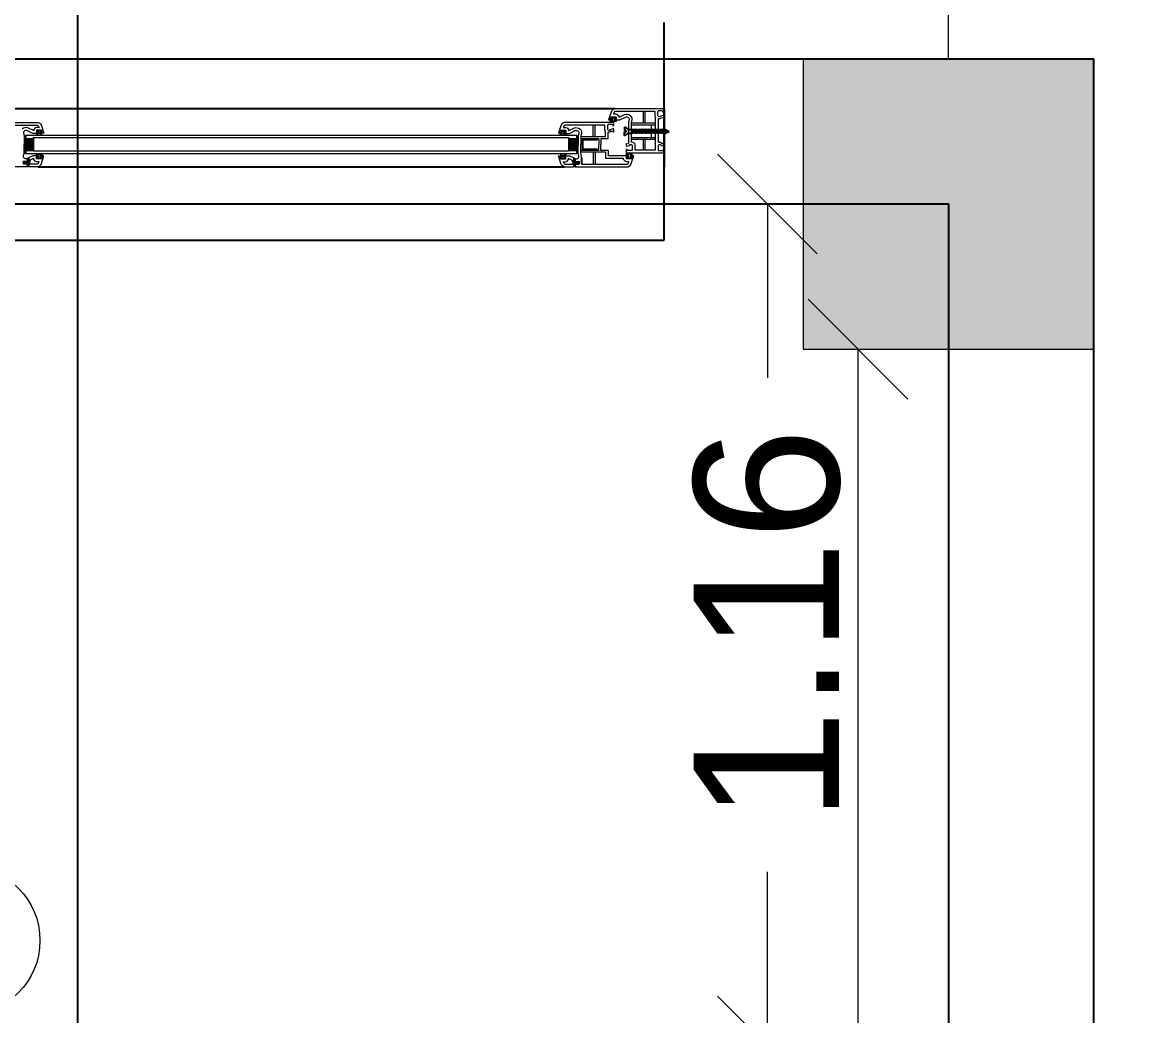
# Model space of a CAD drawing. Header units: metres. Extents: x -355 to 973, y -73 to 238.
# Drawn here: x -272.57 to -271.026, y 113.568 to 114.936 of the extents above; entities that cross this region are included whole.
import ezdxf

# ---------------------------------------------------------------- set-up
doc = ezdxf.new("R2010")
doc.units = ezdxf.units.M
doc.header["$LTSCALE"] = 3
doc.header["$MEASUREMENT"] = 0
for name, pattern in [('1', [30, 6, 6, 6, 6, 6]), ('ACAD_ISO02W100', [15, 12, -3]), ('DASHED2', [0.375, 0.25, -0.125])]:
    doc.linetypes.add(name, pattern=pattern)
for name, color, linetype in [('01B', 10, 'Continuous'), ('4', 4, 'ACAD_ISO02W100'), ('5', 2, 'Continuous')]:
    doc.layers.add(name, color=color, linetype=linetype)
for name, color, linetype, lineweight in [('05', 21, 'Continuous', 5), ('15', 63, 'DASHED2', 15), ('alaem', 230, 'Continuous', 5)]:
    doc.layers.add(name, color=color, linetype=linetype, lineweight=lineweight)
doc.styles.get("Standard").update_dxf_attribs({"font": 'arial.ttf'})
doc.dimstyles.new('ahmad', dxfattribs={"dimtxt": 0.2, "dimasz": 0.1375, "dimexe": 0, "dimexo": 0.0625, "dimgap": 0.09, "dimtad": 0, "dimzin": 0, "dimdsep": 46, "dimtxsty": 'Standard', "dimblk": 'OBLIQUE', "dimcen": 0.09, "dimclrd": 245, "dimclrt": 61, "dimadec": 0, "dimazin": 0, "dimtfac": 1, "dimtofl": 0, "dimtmove": 0, "dimatfit": 3, "dimldrblk": 'OBLIQUE', "dimfxl": 0, "dimfxlon": 1, "dimtolj": 1, "dimtzin": 0, "dimlwd": 13, "dimarcsym": 0})

# ---------------------------------------------------------------- blocks, each defined once
blk = doc.blocks.new('fghhyh')
at = {"layer": 'alaem', "linetype": '1'}
h = blk.add_hatch(color=256, dxfattribs=at)
h.dxf.hatch_style = 1
h.paths.add_polyline_path([(280.3961, 190.2964), (280.3961, 190.6964), (279.9961, 190.6964), (279.9961, 190.2964)])
blk.add_lwpolyline([(279.9961, 190.6964), (279.9961, 190.2964), (280.3961, 190.2964), (280.3961, 190.6964)], close=True, dxfattribs=at)
blk = doc.blocks.new('_Oblique')
at = {"color": 0, "linetype": 'ByBlock', "lineweight": -2}
blk.add_line((-0.5, -0.5), (0.5, 0.5), dxfattribs=at)
blk = doc.blocks.new('*D590')
at = {"color": 245, "lineweight": 13, "transparency": 16777216}
for p, q in [((-283.9719, 115.9914), (-277.9515, 115.9914)), ((-271.0947, 115.9914), (-277.1151, 115.9914))]:
    blk.add_line(p, q, dxfattribs=at)
at = {"layer": 'Defpoints', "color": 0, "transparency": 16777216}
for p in [(-271.0947, 115.9914), (-283.9719, 114.8861), (-271.0947, 114.8861)]:
    blk.add_point(p, dxfattribs=at)
at = {"color": 245, "lineweight": 13, "transparency": 16777216, "xscale": 0.1375, "yscale": 0.1375, "zscale": 0.1375, "rotation": 180}
blk.add_blockref('_Oblique', (-283.9719, 115.9914), dxfattribs=at)
at = {"color": 245, "lineweight": 13, "transparency": 16777216, "xscale": 0.1375, "yscale": 0.1375, "zscale": 0.1375}
blk.add_blockref('_Oblique', (-271.0947, 115.9914), dxfattribs=at)
at = {"color": 61, "transparency": 16777216, "insert": (-277.5333, 115.9914), "char_height": 0.2, "attachment_point": 5}
blk.add_mtext('\\A1;12.88', dxfattribs=at)
blk = doc.blocks.new('*D606')
at = {"color": 245, "lineweight": 13, "transparency": 16777216}
for p, q in [((-271.4195, 114.4861), (-271.4195, 112.6396)), ((-271.4195, 110.0861), (-271.4195, 111.9327))]:
    blk.add_line(p, q, dxfattribs=at)
at = {"layer": 'Defpoints', "color": 0, "transparency": 16777216}
for p in [(-271.4947, 114.4861), (-271.4946, 110.0861), (-271.4195, 110.0861)]:
    blk.add_point(p, dxfattribs=at)
at = {"color": 245, "lineweight": 13, "transparency": 16777216, "xscale": 0.1375, "yscale": 0.1375, "zscale": 0.1375}
for p, rotation in [((-271.4195, 114.4861), 90), ((-271.4195, 110.0861), 270)]:
    blk.add_blockref('_Oblique', p, dxfattribs=dict(at, rotation=rotation))
at = {"color": 61, "transparency": 16777216, "insert": (-271.4195, 112.2861), "char_height": 0.2, "attachment_point": 5, "rotation": 90}
blk.add_mtext('\\A1;4.40', dxfattribs=at)
blk = doc.blocks.new('DSSSS')
at = {"layer": '05'}
for p, q in [((152.7604, -221.3864), (152.7604, -221.3872)), ((152.7604, -221.3872), (152.7664, -221.3872)), ((152.7664, -221.3872), (152.7664, -221.3863))]:
    blk.add_line(p, q, dxfattribs=at)
blk.add_lwpolyline([(152.7664, -221.3863), (152.7646, -221.3863), (152.7646, -221.384), (152.7657, -221.384), (152.7654, -221.383), (152.7617, -221.383), (152.7617, -221.3838), (152.7623, -221.3841), (152.763, -221.3847), (152.763, -221.3859), (152.7619, -221.3864), (152.7604, -221.3864)], dxfattribs=at)
blk = doc.blocks.new('ddd')
at = {"layer": '01B'}
for points in [[(1656.3947, 1003.8518), (1656.3838, 1003.8518), (1656.3838, 1003.8703), (1656.3947, 1003.8703)], [(1657.1326, 1003.8703), (1657.1435, 1003.8703), (1657.1435, 1003.8518), (1657.1326, 1003.8518)]]:
    blk.add_hatch(color=143, dxfattribs=at).paths.add_polyline_path(points)
at = {"layer": '01B', "color": 32}
blk.add_line((1657.2637, 1003.7293), (1657.2637, 1004.0293), dxfattribs=at)
at = {"layer": '01B', "color": 143}
for p, q in [((1657.1951, 1003.9104), (1655.8322, 1003.9104)), ((1657.2637, 1003.9104), (1657.2637, 1003.8499)), ((1657.2637, 1003.9104), (1657.2637, 1003.8304)), ((1657.2091, 1003.8855), (1657.2091, 1003.8803)), ((1657.2091, 1003.8855), (1657.2144, 1003.8819)), ((1656.3838, 1003.8736), (1656.3838, 1003.8485)), ((1656.3947, 1003.8703), (1656.3947, 1003.8518)), ((1657.1326, 1003.8703), (1657.1326, 1003.8518)), ((1657.1435, 1003.8736), (1657.1435, 1003.8485)), ((1657.2091, 1003.8803), (1657.2112, 1003.8803)), ((1657.2091, 1003.8732), (1657.2091, 1003.8784)), ((1657.2091, 1003.8784), (1657.2112, 1003.8784)), ((1657.2091, 1003.8732), (1657.2144, 1003.8768)), ((1657.2112, 1003.8803), (1657.2112, 1003.8793)), ((1657.2112, 1003.8784), (1657.2112, 1003.8793)), ((1657.2144, 1003.8819), (1657.2202, 1003.8819)), ((1657.2144, 1003.8768), (1657.2202, 1003.8768)), ((1657.2202, 1003.8819), (1657.2202, 1003.8793)), ((1657.2202, 1003.8819), (1657.2223, 1003.8793)), ((1657.2202, 1003.8768), (1657.2202, 1003.8793)), ((1657.2202, 1003.8768), (1657.2223, 1003.8793)), ((1657.2214, 1003.8819), (1657.2207, 1003.8813)), ((1657.2214, 1003.8768), (1657.2207, 1003.8774)), ((1657.2214, 1003.8819), (1657.2235, 1003.8793)), ((1657.2214, 1003.8768), (1657.2235, 1003.8793)), ((1657.2227, 1003.8819), (1657.2219, 1003.8813)), ((1657.2227, 1003.8768), (1657.2219, 1003.8774)), ((1657.2227, 1003.8819), (1657.2248, 1003.8793)), ((1657.2227, 1003.8768), (1657.2248, 1003.8793)), ((1657.2239, 1003.8819), (1657.2232, 1003.8813)), ((1657.2239, 1003.8768), (1657.2232, 1003.8774)), ((1657.2239, 1003.8819), (1657.226, 1003.8793)), ((1657.2239, 1003.8768), (1657.226, 1003.8793)), ((1657.2251, 1003.8819), (1657.2244, 1003.8813)), ((1657.2251, 1003.8768), (1657.2244, 1003.8774)), ((1657.2251, 1003.8819), (1657.2273, 1003.8793)), ((1657.2251, 1003.8768), (1657.2273, 1003.8793)), ((1657.2264, 1003.8819), (1657.2257, 1003.8813)), ((1657.2264, 1003.8768), (1657.2257, 1003.8774)), ((1657.2264, 1003.8819), (1657.2285, 1003.8793)), ((1657.2264, 1003.8768), (1657.2285, 1003.8793)), ((1657.2276, 1003.8819), (1657.2269, 1003.8813)), ((1657.2276, 1003.8768), (1657.2269, 1003.8774)), ((1657.2276, 1003.8819), (1657.2298, 1003.8793)), ((1657.2276, 1003.8768), (1657.2298, 1003.8793)), ((1657.2289, 1003.8819), (1657.2282, 1003.8813)), ((1657.2289, 1003.8768), (1657.2282, 1003.8774)), ((1657.2289, 1003.8819), (1657.231, 1003.8793)), ((1657.2289, 1003.8768), (1657.231, 1003.8793)), ((1657.2301, 1003.8819), (1657.2294, 1003.8813)), ((1657.2301, 1003.8768), (1657.2294, 1003.8774)), ((1657.2301, 1003.8819), (1657.2323, 1003.8793)), ((1657.2301, 1003.8768), (1657.2323, 1003.8793)), ((1657.2314, 1003.8819), (1657.2306, 1003.8813)), ((1657.2314, 1003.8768), (1657.2306, 1003.8774)), ((1657.2314, 1003.8819), (1657.2335, 1003.8793)), ((1657.2314, 1003.8768), (1657.2335, 1003.8793)), ((1657.2326, 1003.8819), (1657.2319, 1003.8813)), ((1657.2326, 1003.8768), (1657.2319, 1003.8774)), ((1657.2326, 1003.8819), (1657.2347, 1003.8793)), ((1657.2326, 1003.8768), (1657.2347, 1003.8793)), ((1657.2339, 1003.8819), (1657.2331, 1003.8813)), ((1657.2339, 1003.8768), (1657.2331, 1003.8774)), ((1657.2339, 1003.8819), (1657.236, 1003.8793)), ((1657.2339, 1003.8768), (1657.236, 1003.8793)), ((1657.2351, 1003.8819), (1657.2344, 1003.8813)), ((1657.2351, 1003.8768), (1657.2344, 1003.8774)), ((1657.2351, 1003.8819), (1657.2372, 1003.8793)), ((1657.2351, 1003.8768), (1657.2372, 1003.8793)), ((1657.2364, 1003.8819), (1657.2356, 1003.8813)), ((1657.2364, 1003.8768), (1657.2356, 1003.8774)), ((1657.2364, 1003.8819), (1657.2385, 1003.8793)), ((1657.2364, 1003.8768), (1657.2385, 1003.8793)), ((1657.2376, 1003.8819), (1657.2369, 1003.8813)), ((1657.2376, 1003.8768), (1657.2369, 1003.8774)), ((1657.2376, 1003.8819), (1657.2397, 1003.8793)), ((1657.2376, 1003.8768), (1657.2397, 1003.8793)), ((1657.2388, 1003.8819), (1657.2381, 1003.8813)), ((1657.2388, 1003.8768), (1657.2381, 1003.8774)), ((1657.2388, 1003.8819), (1657.241, 1003.8793)), ((1657.2388, 1003.8768), (1657.241, 1003.8793)), ((1657.2401, 1003.8819), (1657.2394, 1003.8813)), ((1657.2401, 1003.8768), (1657.2394, 1003.8774)), ((1657.2401, 1003.8819), (1657.2422, 1003.8793)), ((1657.2401, 1003.8768), (1657.2422, 1003.8793)), ((1657.2413, 1003.8819), (1657.2406, 1003.8813)), ((1657.2413, 1003.8768), (1657.2406, 1003.8774)), ((1657.2413, 1003.8819), (1657.2435, 1003.8793)), ((1657.2413, 1003.8768), (1657.2435, 1003.8793)), ((1657.2426, 1003.8819), (1657.2419, 1003.8813)), ((1657.2426, 1003.8768), (1657.2419, 1003.8774)), ((1657.2426, 1003.8819), (1657.2447, 1003.8793)), ((1657.2426, 1003.8768), (1657.2447, 1003.8793)), ((1657.2438, 1003.8819), (1657.2431, 1003.8813)), ((1657.2438, 1003.8768), (1657.2431, 1003.8774)), ((1657.2438, 1003.8819), (1657.246, 1003.8793)), ((1657.2438, 1003.8768), (1657.246, 1003.8793)), ((1657.2451, 1003.8819), (1657.2443, 1003.8813)), ((1657.2451, 1003.8768), (1657.2443, 1003.8774)), ((1657.2451, 1003.8819), (1657.2472, 1003.8793)), ((1657.2451, 1003.8768), (1657.2472, 1003.8793)), ((1657.2463, 1003.8819), (1657.2456, 1003.8813)), ((1657.2463, 1003.8768), (1657.2456, 1003.8774)), ((1657.2463, 1003.8819), (1657.2484, 1003.8793)), ((1657.2463, 1003.8768), (1657.2484, 1003.8793)), ((1657.2476, 1003.8819), (1657.2468, 1003.8813)), ((1657.2476, 1003.8768), (1657.2468, 1003.8774)), ((1657.2476, 1003.8819), (1657.2497, 1003.8793)), ((1657.2476, 1003.8768), (1657.2497, 1003.8793)), ((1657.2488, 1003.8819), (1657.2481, 1003.8813)), ((1657.2488, 1003.8768), (1657.2481, 1003.8774)), ((1657.2488, 1003.8819), (1657.2509, 1003.8793)), ((1657.2488, 1003.8768), (1657.2509, 1003.8793)), ((1657.2501, 1003.8819), (1657.2493, 1003.8813)), ((1657.2501, 1003.8768), (1657.2493, 1003.8774)), ((1657.2501, 1003.8819), (1657.2522, 1003.8793)), ((1657.2501, 1003.8768), (1657.2522, 1003.8793)), ((1657.2513, 1003.8819), (1657.2506, 1003.8813)), ((1657.2513, 1003.8768), (1657.2506, 1003.8774)), ((1657.2513, 1003.8819), (1657.2534, 1003.8793)), ((1657.2513, 1003.8768), (1657.2534, 1003.8793)), ((1657.2525, 1003.8819), (1657.2518, 1003.8813)), ((1657.2525, 1003.8768), (1657.2518, 1003.8774)), ((1657.2525, 1003.8819), (1657.2547, 1003.8793)), ((1657.2525, 1003.8768), (1657.2547, 1003.8793)), ((1657.2538, 1003.8819), (1657.2531, 1003.8813)), ((1657.2538, 1003.8768), (1657.2531, 1003.8774)), ((1657.2538, 1003.8819), (1657.2559, 1003.8793)), ((1657.2538, 1003.8768), (1657.2559, 1003.8793)), ((1657.255, 1003.8819), (1657.2543, 1003.8813)), ((1657.255, 1003.8768), (1657.2543, 1003.8774)), ((1657.255, 1003.8819), (1657.2572, 1003.8793)), ((1657.255, 1003.8768), (1657.2572, 1003.8793)), ((1657.2563, 1003.8819), (1657.2556, 1003.8813)), ((1657.2563, 1003.8768), (1657.2556, 1003.8774)), ((1657.2563, 1003.8819), (1657.2584, 1003.8793)), ((1657.2563, 1003.8768), (1657.2584, 1003.8793)), ((1657.2575, 1003.8819), (1657.2568, 1003.8813)), ((1657.2575, 1003.8768), (1657.2568, 1003.8774)), ((1657.2575, 1003.8819), (1657.2597, 1003.8793)), ((1657.2575, 1003.8768), (1657.2597, 1003.8793)), ((1657.2588, 1003.8819), (1657.258, 1003.8813)), ((1657.2588, 1003.8768), (1657.258, 1003.8774)), ((1657.2588, 1003.8819), (1657.2609, 1003.8793)), ((1657.2588, 1003.8768), (1657.2609, 1003.8793)), ((1657.26, 1003.8819), (1657.2593, 1003.8813)), ((1657.26, 1003.8768), (1657.2593, 1003.8774)), ((1657.26, 1003.8819), (1657.2622, 1003.8793)), ((1657.26, 1003.8768), (1657.2622, 1003.8793)), ((1657.2613, 1003.8819), (1657.2605, 1003.8813)), ((1657.2613, 1003.8768), (1657.2605, 1003.8774)), ((1657.2613, 1003.8819), (1657.2634, 1003.8793)), ((1657.2613, 1003.8768), (1657.2634, 1003.8793)), ((1657.2625, 1003.8819), (1657.2618, 1003.8813)), ((1657.2625, 1003.8768), (1657.2618, 1003.8774)), ((1657.2625, 1003.8819), (1657.2646, 1003.8793)), ((1657.2625, 1003.8768), (1657.2646, 1003.8793)), ((1657.2638, 1003.8819), (1657.263, 1003.8813)), ((1657.2638, 1003.8768), (1657.263, 1003.8774)), ((1657.2638, 1003.8819), (1657.2659, 1003.8793)), ((1657.2638, 1003.8768), (1657.2659, 1003.8793)), ((1657.265, 1003.8819), (1657.2643, 1003.8813)), ((1657.265, 1003.8768), (1657.2643, 1003.8774)), ((1657.265, 1003.8819), (1657.2671, 1003.8793)), ((1657.265, 1003.8819), (1657.2704, 1003.8793)), ((1657.265, 1003.8768), (1657.2671, 1003.8793)), ((1657.265, 1003.8768), (1657.2704, 1003.8793)), ((1657.1721, 1003.8676), (1657.151, 1003.8676)), ((1657.151, 1003.8676), (1657.151, 1003.8546)), ((1657.151, 1003.8546), (1657.1718, 1003.8546)), ((1656.3812, 1003.8384), (1656.3812, 1003.8342)), ((1656.3866, 1003.842), (1656.3866, 1003.8379)), ((1656.3882, 1003.8385), (1656.3871, 1003.8364)), ((1656.3882, 1003.8428), (1656.3882, 1003.8385)), ((1656.3901, 1003.8395), (1656.3885, 1003.8364)), ((1657.1372, 1003.8395), (1657.1388, 1003.8364)), ((1657.1392, 1003.8428), (1657.1392, 1003.8385)), ((1657.1392, 1003.8385), (1657.1403, 1003.8364)), ((1657.1407, 1003.842), (1657.1407, 1003.8379)), ((1657.1462, 1003.8384), (1657.1462, 1003.8342)), ((1657.1499, 1003.8427), (1657.1499, 1003.8342)), ((1656.3816, 1003.8369), (1656.3814, 1003.8363)), ((1656.3866, 1003.8342), (1656.3866, 1003.8304)), ((1656.3874, 1003.8358), (1656.3882, 1003.8342)), ((1656.3882, 1003.8342), (1656.3882, 1003.8304)), ((1656.3885, 1003.8364), (1656.3896, 1003.8342)), ((1656.4015, 1003.8304), (1657.1259, 1003.8304)), ((1657.1388, 1003.8364), (1657.1377, 1003.8342)), ((1657.14, 1003.8358), (1657.1392, 1003.8342)), ((1657.1392, 1003.8342), (1657.1392, 1003.8304)), ((1657.1407, 1003.8342), (1657.1407, 1003.8304)), ((1657.1458, 1003.8369), (1657.1459, 1003.8363))]:
    blk.add_line(p, q, dxfattribs=at)
at = {"layer": '05', "color": 143}
for p, q in [((1657.1911, 1003.907), (1657.1872, 1003.8953)), ((1657.1924, 1003.9087), (1657.1911, 1003.907)), ((1657.1951, 1003.9104), (1657.1924, 1003.9087)), ((1657.1945, 1003.9052), (1657.1939, 1003.9033)), ((1657.1939, 1003.9033), (1657.1973, 1003.9033)), ((1657.195, 1003.9058), (1657.1945, 1003.9052)), ((1657.1962, 1003.9066), (1657.195, 1003.9058)), ((1657.2637, 1003.9104), (1657.1951, 1003.9104)), ((1657.2513, 1003.9066), (1657.1962, 1003.9066)), ((1657.1973, 1003.9033), (1657.1992, 1003.9026)), ((1657.1992, 1003.9026), (1657.2012, 1003.9005)), ((1657.2012, 1003.9005), (1657.2012, 1003.899)), ((1657.2017, 1003.899), (1657.2093, 1003.9027)), ((1657.2093, 1003.9027), (1657.2113, 1003.9031)), ((1657.2113, 1003.9031), (1657.2133, 1003.903)), ((1657.2133, 1003.903), (1657.2152, 1003.9024)), ((1657.2152, 1003.9024), (1657.217, 1003.9011)), ((1657.217, 1003.9011), (1657.218, 1003.8999)), ((1657.218, 1003.8999), (1657.2192, 1003.898)), ((1657.2352, 1003.8904), (1657.2352, 1003.9066)), ((1657.2377, 1003.8904), (1657.2377, 1003.9066)), ((1657.2513, 1003.8993), (1657.2513, 1003.9066)), ((1657.2551, 1003.9067), (1657.2557, 1003.9077)), ((1657.2551, 1003.9006), (1657.2551, 1003.9067)), ((1657.2558, 1003.8997), (1657.2551, 1003.9006)), ((1657.2557, 1003.9077), (1657.2563, 1003.9078)), ((1657.2571, 1003.8991), (1657.2558, 1003.8997)), ((1657.2563, 1003.9078), (1657.2606, 1003.9078)), ((1657.2584, 1003.8999), (1657.2571, 1003.8991)), ((1657.2623, 1003.9014), (1657.2584, 1003.8999)), ((1657.2606, 1003.9078), (1657.2617, 1003.9073)), ((1657.2617, 1003.9073), (1657.2617, 1003.9063)), ((1657.2617, 1003.9063), (1657.2623, 1003.9057)), ((1657.2623, 1003.9057), (1657.2637, 1003.9064)), ((1657.2637, 1003.9013), (1657.2623, 1003.9014)), ((1657.2637, 1003.9064), (1657.2637, 1003.9104)), ((1657.2637, 1003.8972), (1657.2637, 1003.9013)), ((1657.166, 1003.8717), (1657.166, 1003.8879)), ((1657.1685, 1003.8717), (1657.1685, 1003.8879)), ((1657.1872, 1003.8953), (1657.1911, 1003.8953)), ((1657.1895, 1003.8966), (1657.1902, 1003.8989)), ((1657.1896, 1003.8962), (1657.1895, 1003.8966)), ((1657.1899, 1003.8958), (1657.1896, 1003.8962)), ((1657.1904, 1003.8957), (1657.1899, 1003.8958)), ((1657.19, 1003.8929), (1657.19, 1003.894)), ((1657.1977, 1003.8929), (1657.19, 1003.8929)), ((1657.1902, 1003.8989), (1657.1905, 1003.8993)), ((1657.1911, 1003.8957), (1657.1904, 1003.8957)), ((1657.1905, 1003.8993), (1657.1908, 1003.8995)), ((1657.1908, 1003.8995), (1657.1965, 1003.8995)), ((1657.1911, 1003.8953), (1657.1911, 1003.8957)), ((1657.196, 1003.8958), (1657.1957, 1003.8955)), ((1657.1957, 1003.8955), (1657.1957, 1003.8953)), ((1657.1957, 1003.8953), (1657.1961, 1003.8951)), ((1657.1974, 1003.8964), (1657.196, 1003.8958)), ((1657.1961, 1003.8951), (1657.2025, 1003.8951)), ((1657.1965, 1003.8995), (1657.197, 1003.8993)), ((1657.197, 1003.8993), (1657.1974, 1003.8989)), ((1657.1974, 1003.8989), (1657.1974, 1003.8964)), ((1657.1977, 1003.8939), (1657.1977, 1003.8929)), ((1657.2012, 1003.899), (1657.2017, 1003.899)), ((1657.2025, 1003.8951), (1657.2106, 1003.899)), ((1657.2106, 1003.899), (1657.2116, 1003.8993)), ((1657.2116, 1003.8993), (1657.2126, 1003.8992)), ((1657.2126, 1003.8992), (1657.2135, 1003.8989)), ((1657.2135, 1003.8989), (1657.2143, 1003.8983)), ((1657.2143, 1003.8983), (1657.2149, 1003.8976)), ((1657.2154, 1003.8958), (1657.2144, 1003.8914)), ((1657.2144, 1003.8914), (1657.2144, 1003.8833)), ((1657.2149, 1003.8976), (1657.2154, 1003.8969)), ((1657.2154, 1003.8969), (1657.2154, 1003.8958)), ((1657.2192, 1003.8954), (1657.2182, 1003.891)), ((1657.2182, 1003.891), (1657.2182, 1003.8833)), ((1657.252, 1003.8904), (1657.2182, 1003.8904)), ((1657.252, 1003.8878), (1657.2182, 1003.8878)), ((1657.2192, 1003.898), (1657.2192, 1003.8954)), ((1657.2457, 1003.8878), (1657.2457, 1003.8709)), ((1657.2521, 1003.8982), (1657.2513, 1003.8993)), ((1657.252, 1003.8979), (1657.2521, 1003.8982)), ((1657.252, 1003.8755), (1657.252, 1003.8979)), ((1657.2558, 1003.8967), (1657.2561, 1003.8971)), ((1657.2558, 1003.8755), (1657.2558, 1003.8967)), ((1657.2561, 1003.8971), (1657.2572, 1003.8971)), ((1657.2572, 1003.8971), (1657.2584, 1003.8971)), ((1657.2584, 1003.8971), (1657.2622, 1003.8989)), ((1657.2622, 1003.8989), (1657.2626, 1003.8984)), ((1657.2626, 1003.8984), (1657.2627, 1003.8971)), ((1657.2627, 1003.8971), (1657.2633, 1003.897)), ((1657.2633, 1003.897), (1657.2637, 1003.8972)), ((1657.1827, 1003.8717), (1657.149, 1003.8717)), ((1657.1739, 1003.8691), (1657.149, 1003.8691)), ((1657.1739, 1003.8691), (1657.1739, 1003.861)), ((1657.1866, 1003.8691), (1657.1764, 1003.8691)), ((1657.1764, 1003.8691), (1657.1764, 1003.861)), ((1657.2144, 1003.8833), (1657.2144, 1003.8632)), ((1657.2182, 1003.8833), (1657.2182, 1003.865)), ((1657.2182, 1003.8709), (1657.252, 1003.8709)), ((1657.252, 1003.8612), (1657.252, 1003.8755)), ((1657.2558, 1003.864), (1657.2558, 1003.8755)), ((1656.3821, 1003.8567), (1656.3821, 1003.861)), ((1656.3821, 1003.8494), (1656.3821, 1003.8567)), ((1657.1452, 1003.8567), (1657.1452, 1003.861)), ((1657.1452, 1003.8494), (1657.1452, 1003.8567)), ((1657.149, 1003.8567), (1657.149, 1003.861)), ((1657.149, 1003.8498), (1657.149, 1003.8567)), ((1657.1739, 1003.8529), (1657.1739, 1003.861)), ((1657.1764, 1003.8529), (1657.1764, 1003.861)), ((1657.2119, 1003.862), (1657.2113, 1003.8624)), ((1657.2113, 1003.8624), (1657.2113, 1003.8596)), ((1657.2113, 1003.8596), (1657.2119, 1003.8591)), ((1657.2117, 1003.8544), (1657.2114, 1003.8541)), ((1657.2114, 1003.8541), (1657.2114, 1003.8499)), ((1657.2126, 1003.8544), (1657.2117, 1003.8544)), ((1657.2127, 1003.8614), (1657.2119, 1003.862)), ((1657.2119, 1003.8591), (1657.216, 1003.8598)), ((1657.2129, 1003.8541), (1657.2126, 1003.8544)), ((1657.2135, 1003.8619), (1657.2127, 1003.8614)), ((1657.2129, 1003.8535), (1657.2129, 1003.8541)), ((1657.2131, 1003.8529), (1657.2129, 1003.8535)), ((1657.2141, 1003.8625), (1657.2135, 1003.8619)), ((1657.2144, 1003.8632), (1657.2141, 1003.8625)), ((1657.216, 1003.8598), (1657.2171, 1003.8611)), ((1657.2171, 1003.8611), (1657.2181, 1003.8611)), ((1657.2181, 1003.8611), (1657.2191, 1003.8609)), ((1657.2182, 1003.8683), (1657.252, 1003.8683)), ((1657.2182, 1003.865), (1657.2186, 1003.865)), ((1657.2186, 1003.865), (1657.221, 1003.8643)), ((1657.2191, 1003.8609), (1657.2197, 1003.8603)), ((1657.2197, 1003.8537), (1657.2195, 1003.8531)), ((1657.2197, 1003.8603), (1657.2197, 1003.8537)), ((1657.221, 1003.8643), (1657.2235, 1003.862)), ((1657.2235, 1003.862), (1657.2235, 1003.8537)), ((1657.2235, 1003.8537), (1657.252, 1003.8537)), ((1657.2352, 1003.8537), (1657.2352, 1003.8683)), ((1657.2377, 1003.8537), (1657.2377, 1003.8683)), ((1657.252, 1003.8537), (1657.252, 1003.8612)), ((1657.2586, 1003.864), (1657.2558, 1003.864)), ((1657.2558, 1003.8601), (1657.2562, 1003.8609)), ((1657.2558, 1003.8529), (1657.2558, 1003.8601)), ((1657.2562, 1003.8609), (1657.257, 1003.8613)), ((1657.257, 1003.8613), (1657.2582, 1003.8612)), ((1657.2582, 1003.8612), (1657.2589, 1003.8606)), ((1657.2593, 1003.8635), (1657.2586, 1003.864)), ((1657.2589, 1003.8606), (1657.2596, 1003.8599)), ((1657.2612, 1003.8623), (1657.2593, 1003.8635)), ((1657.2596, 1003.8599), (1657.263, 1003.8594)), ((1657.2622, 1003.8623), (1657.2612, 1003.8623)), ((1657.2628, 1003.8638), (1657.2622, 1003.8623)), ((1657.2631, 1003.8544), (1657.2624, 1003.8543)), ((1657.2624, 1003.8543), (1657.2624, 1003.8533)), ((1657.2631, 1003.8638), (1657.2628, 1003.8638)), ((1657.263, 1003.8594), (1657.2637, 1003.8599)), ((1657.2637, 1003.8637), (1657.2631, 1003.8638)), ((1657.2637, 1003.8541), (1657.2631, 1003.8544)), ((1657.2637, 1003.8599), (1657.2637, 1003.8637)), ((1657.2637, 1003.8637), (1657.2637, 1003.8637)), ((1657.2637, 1003.8499), (1657.2637, 1003.8541)), ((1656.3811, 1003.845), (1656.3821, 1003.8494)), ((1656.3812, 1003.8439), (1656.3811, 1003.845)), ((1656.3817, 1003.8431), (1656.3812, 1003.8439)), ((1656.3832, 1003.8378), (1656.3812, 1003.8384)), ((1656.3822, 1003.8424), (1656.3817, 1003.8431)), ((1656.3831, 1003.8418), (1656.3822, 1003.8424)), ((1656.3839, 1003.8416), (1656.3831, 1003.8418)), ((1656.385, 1003.8415), (1656.3839, 1003.8416)), ((1656.386, 1003.8417), (1656.385, 1003.8415)), ((1656.3866, 1003.8379), (1656.3852, 1003.8376)), ((1656.3866, 1003.842), (1656.386, 1003.8417)), ((1656.394, 1003.8456), (1656.3882, 1003.8428)), ((1656.3949, 1003.8418), (1656.3901, 1003.8395)), ((1656.4005, 1003.8456), (1656.394, 1003.8456)), ((1656.3953, 1003.8418), (1656.3949, 1003.8418)), ((1656.3953, 1003.8403), (1656.3953, 1003.8418)), ((1656.3974, 1003.8382), (1656.3953, 1003.8403)), ((1656.3993, 1003.8374), (1656.3974, 1003.8382)), ((1656.3989, 1003.8469), (1656.3989, 1003.8479)), ((1656.3989, 1003.8479), (1656.4065, 1003.8479)), ((1656.3992, 1003.8444), (1656.4005, 1003.845)), ((1656.3992, 1003.8418), (1656.3992, 1003.8444)), ((1656.3996, 1003.8414), (1656.3992, 1003.8418)), ((1656.4, 1003.8412), (1656.3996, 1003.8414)), ((1656.4057, 1003.8412), (1656.4, 1003.8412)), ((1656.4009, 1003.8454), (1656.4005, 1003.8456)), ((1656.4005, 1003.845), (1656.4009, 1003.8452)), ((1656.4009, 1003.8452), (1656.4009, 1003.8454)), ((1656.4093, 1003.8455), (1656.4054, 1003.8455)), ((1656.4054, 1003.8455), (1656.4054, 1003.8451)), ((1656.4054, 1003.8451), (1656.4061, 1003.8451)), ((1656.4055, 1003.8338), (1656.4093, 1003.8455)), ((1656.4061, 1003.8415), (1656.4057, 1003.8412)), ((1656.4061, 1003.8451), (1656.4067, 1003.845)), ((1656.4064, 1003.8419), (1656.4061, 1003.8415)), ((1656.407, 1003.8441), (1656.4064, 1003.8419)), ((1656.4065, 1003.8479), (1656.4065, 1003.8467)), ((1656.4067, 1003.845), (1656.4069, 1003.8445)), ((1656.4069, 1003.8445), (1656.407, 1003.8441)), ((1657.1219, 1003.8338), (1657.118, 1003.8455)), ((1657.118, 1003.8455), (1657.1219, 1003.8455)), ((1657.1204, 1003.8445), (1657.1203, 1003.8441)), ((1657.1203, 1003.8441), (1657.1209, 1003.8419)), ((1657.1206, 1003.845), (1657.1204, 1003.8445)), ((1657.1212, 1003.8451), (1657.1206, 1003.845)), ((1657.1285, 1003.8479), (1657.1208, 1003.8479)), ((1657.1208, 1003.8479), (1657.1208, 1003.8467)), ((1657.1209, 1003.8419), (1657.1212, 1003.8415)), ((1657.1219, 1003.8451), (1657.1212, 1003.8451)), ((1657.1212, 1003.8415), (1657.1216, 1003.8412)), ((1657.1216, 1003.8412), (1657.1273, 1003.8412)), ((1657.1219, 1003.8455), (1657.1219, 1003.8451)), ((1657.1265, 1003.8454), (1657.1269, 1003.8456)), ((1657.1265, 1003.8452), (1657.1265, 1003.8454)), ((1657.1268, 1003.845), (1657.1265, 1003.8452)), ((1657.1282, 1003.8444), (1657.1268, 1003.845)), ((1657.1269, 1003.8456), (1657.1333, 1003.8456)), ((1657.1273, 1003.8412), (1657.1278, 1003.8414)), ((1657.1278, 1003.8414), (1657.1282, 1003.8418)), ((1657.128, 1003.8374), (1657.1299, 1003.8382)), ((1657.1282, 1003.8418), (1657.1282, 1003.8444)), ((1657.1285, 1003.8469), (1657.1285, 1003.8479)), ((1657.1299, 1003.8382), (1657.132, 1003.8403)), ((1657.132, 1003.8403), (1657.132, 1003.8418)), ((1657.132, 1003.8418), (1657.1324, 1003.8418)), ((1657.1324, 1003.8418), (1657.1372, 1003.8395)), ((1657.1333, 1003.8456), (1657.1392, 1003.8428)), ((1657.1407, 1003.842), (1657.1413, 1003.8417)), ((1657.1407, 1003.8379), (1657.1421, 1003.8376)), ((1657.1413, 1003.8417), (1657.1424, 1003.8415)), ((1657.1424, 1003.8415), (1657.1434, 1003.8416)), ((1657.1434, 1003.8416), (1657.1443, 1003.8418)), ((1657.1441, 1003.8378), (1657.1462, 1003.8384)), ((1657.1443, 1003.8418), (1657.1451, 1003.8424)), ((1657.1451, 1003.8424), (1657.1457, 1003.8431)), ((1657.1462, 1003.845), (1657.1452, 1003.8494)), ((1657.1457, 1003.8431), (1657.1462, 1003.8439)), ((1657.1462, 1003.8439), (1657.1462, 1003.845)), ((1657.1739, 1003.8529), (1657.149, 1003.8529)), ((1657.1827, 1003.8504), (1657.149, 1003.8504)), ((1657.15, 1003.8453), (1657.149, 1003.8498)), ((1657.1499, 1003.8427), (1657.15, 1003.8453)), ((1657.166, 1003.8504), (1657.166, 1003.8342)), ((1657.1685, 1003.8504), (1657.1685, 1003.8342)), ((1657.1866, 1003.8529), (1657.1764, 1003.8529)), ((1657.1827, 1003.8504), (1657.1827, 1003.8418)), ((1657.2079, 1003.8418), (1657.1827, 1003.8418)), ((1657.1866, 1003.8529), (1657.1866, 1003.8456)), ((1657.213, 1003.8456), (1657.1866, 1003.8456)), ((1657.2079, 1003.8403), (1657.2079, 1003.8418)), ((1657.2099, 1003.8382), (1657.2079, 1003.8403)), ((1657.2119, 1003.8374), (1657.2099, 1003.8382)), ((1657.2114, 1003.8499), (1657.2637, 1003.8499)), ((1657.2114, 1003.8469), (1657.2114, 1003.8483)), ((1657.2114, 1003.8483), (1657.2191, 1003.8483)), ((1657.2117, 1003.8444), (1657.2131, 1003.845)), ((1657.2117, 1003.8418), (1657.2117, 1003.8444)), ((1657.2121, 1003.8414), (1657.2117, 1003.8418)), ((1657.2126, 1003.8412), (1657.2121, 1003.8414)), ((1657.2183, 1003.8412), (1657.2126, 1003.8412)), ((1657.2134, 1003.8454), (1657.213, 1003.8456)), ((1657.2135, 1003.8527), (1657.2131, 1003.8529)), ((1657.2131, 1003.845), (1657.2134, 1003.8452)), ((1657.2134, 1003.8452), (1657.2134, 1003.8454)), ((1657.219, 1003.8527), (1657.2135, 1003.8527)), ((1657.218, 1003.8338), (1657.2219, 1003.8455)), ((1657.2219, 1003.8455), (1657.218, 1003.8455)), ((1657.218, 1003.8455), (1657.218, 1003.8451)), ((1657.218, 1003.8451), (1657.2187, 1003.8451)), ((1657.2186, 1003.8415), (1657.2183, 1003.8412)), ((1657.219, 1003.8419), (1657.2186, 1003.8415)), ((1657.2187, 1003.8451), (1657.2192, 1003.845)), ((1657.2195, 1003.8531), (1657.219, 1003.8527)), ((1657.2196, 1003.8441), (1657.219, 1003.8419)), ((1657.2191, 1003.8483), (1657.2191, 1003.8467)), ((1657.2192, 1003.845), (1657.2195, 1003.8445)), ((1657.2195, 1003.8445), (1657.2196, 1003.8441)), ((1657.2563, 1003.8525), (1657.2558, 1003.8529)), ((1657.2616, 1003.8525), (1657.2563, 1003.8525)), ((1657.2624, 1003.8533), (1657.2616, 1003.8525)), ((1656.3866, 1003.8304), (1656.3159, 1003.8304)), ((1656.3866, 1003.8342), (1656.3812, 1003.8342)), ((1656.3835, 1003.8356), (1656.3814, 1003.8363)), ((1656.3836, 1003.8362), (1656.3816, 1003.8369)), ((1656.3852, 1003.8376), (1656.3832, 1003.8378)), ((1656.3857, 1003.8354), (1656.3835, 1003.8356)), ((1656.3856, 1003.8361), (1656.3836, 1003.8362)), ((1656.3871, 1003.8364), (1656.3856, 1003.8361)), ((1656.3874, 1003.8358), (1656.3857, 1003.8354)), ((1656.4015, 1003.8304), (1656.3882, 1003.8304)), ((1656.4004, 1003.8342), (1656.3896, 1003.8342)), ((1656.4026, 1003.8374), (1656.3993, 1003.8374)), ((1656.4004, 1003.8342), (1656.4016, 1003.835)), ((1656.4015, 1003.8304), (1656.4042, 1003.8321)), ((1656.4016, 1003.835), (1656.402, 1003.8356)), ((1656.402, 1003.8356), (1656.4026, 1003.8374)), ((1656.4042, 1003.8321), (1656.4055, 1003.8338)), ((1657.1232, 1003.8321), (1657.1219, 1003.8338)), ((1657.1259, 1003.8304), (1657.1232, 1003.8321)), ((1657.1253, 1003.8356), (1657.1247, 1003.8374)), ((1657.1247, 1003.8374), (1657.128, 1003.8374)), ((1657.1258, 1003.835), (1657.1253, 1003.8356)), ((1657.127, 1003.8342), (1657.1258, 1003.835)), ((1657.1259, 1003.8304), (1657.1392, 1003.8304)), ((1657.127, 1003.8342), (1657.1377, 1003.8342)), ((1657.14, 1003.8358), (1657.1416, 1003.8354)), ((1657.1403, 1003.8364), (1657.1417, 1003.8361)), ((1657.1407, 1003.8342), (1657.1462, 1003.8342)), ((1657.1407, 1003.8304), (1657.214, 1003.8304)), ((1657.1416, 1003.8354), (1657.1438, 1003.8356)), ((1657.1417, 1003.8361), (1657.1437, 1003.8362)), ((1657.1421, 1003.8376), (1657.1441, 1003.8378)), ((1657.1437, 1003.8362), (1657.1458, 1003.8369)), ((1657.1438, 1003.8356), (1657.1459, 1003.8363)), ((1657.1499, 1003.8342), (1657.2129, 1003.8342)), ((1657.2152, 1003.8374), (1657.2119, 1003.8374)), ((1657.2129, 1003.8342), (1657.2141, 1003.835)), ((1657.214, 1003.8304), (1657.2167, 1003.8321)), ((1657.2141, 1003.835), (1657.2146, 1003.8356)), ((1657.2146, 1003.8356), (1657.2152, 1003.8374)), ((1657.2167, 1003.8321), (1657.218, 1003.8338))]:
    blk.add_line(p, q, dxfattribs=at)
at = {"layer": '05', "color": 107}
for p, q in [((1657.1435, 1003.8736), (1656.3838, 1003.8736)), ((1657.1326, 1003.8703), (1656.3947, 1003.8703)), ((1657.1435, 1003.8485), (1656.3838, 1003.8485)), ((1657.1326, 1003.8518), (1656.3947, 1003.8518))]:
    blk.add_line(p, q, dxfattribs=at)
at = {"layer": '05', "color": 143}
for points in [[(1656.3329, 1003.8917), (1656.4015, 1003.8917), (1656.4042, 1003.89), (1656.4055, 1003.8883), (1656.4093, 1003.8766), (1656.4054, 1003.8766), (1656.4054, 1003.877), (1656.4061, 1003.877), (1656.4067, 1003.8771), (1656.4069, 1003.8775), (1656.407, 1003.878), (1656.4064, 1003.8802), (1656.4061, 1003.8806), (1656.4057, 1003.8808), (1656.4, 1003.8808), (1656.3996, 1003.8807), (1656.3992, 1003.8803), (1656.3992, 1003.8777), (1656.4005, 1003.8771), (1656.4009, 1003.8768), (1656.4009, 1003.8766), (1656.4005, 1003.8765), (1656.394, 1003.8765), (1656.386, 1003.8804), (1656.385, 1003.8806), (1656.3839, 1003.8805), (1656.3831, 1003.8802), (1656.3822, 1003.8796), (1656.3817, 1003.879), (1656.3812, 1003.8782), (1656.3811, 1003.8771), (1656.3821, 1003.8727), (1656.3821, 1003.8654), (1656.3821, 1003.861)], [(1656.3452, 1003.8879), (1656.4004, 1003.8879), (1656.4016, 1003.8871), (1656.402, 1003.8865), (1656.4026, 1003.8847), (1656.3993, 1003.8847), (1656.3974, 1003.8839), (1656.3953, 1003.8818), (1656.3953, 1003.8803), (1656.3949, 1003.8803), (1656.3873, 1003.884), (1656.3852, 1003.8845), (1656.3832, 1003.8843), (1656.3814, 1003.8837), (1656.3795, 1003.8825)], [(1657.1944, 1003.8917), (1657.1259, 1003.8917), (1657.1232, 1003.89), (1657.1219, 1003.8883), (1657.118, 1003.8766), (1657.1219, 1003.8766), (1657.1219, 1003.877), (1657.1212, 1003.877), (1657.1206, 1003.8771), (1657.1204, 1003.8775), (1657.1203, 1003.878), (1657.1209, 1003.8802), (1657.1212, 1003.8806), (1657.1216, 1003.8808), (1657.1273, 1003.8808), (1657.1278, 1003.8807), (1657.1282, 1003.8803), (1657.1282, 1003.8777), (1657.1268, 1003.8771), (1657.1265, 1003.8768), (1657.1265, 1003.8766), (1657.1269, 1003.8765), (1657.1333, 1003.8765), (1657.1413, 1003.8804), (1657.1424, 1003.8806), (1657.1434, 1003.8805), (1657.1443, 1003.8802), (1657.1451, 1003.8796), (1657.1457, 1003.879), (1657.1462, 1003.8782), (1657.1462, 1003.8771), (1657.1452, 1003.8727), (1657.1452, 1003.8654), (1657.1452, 1003.861)], [(1657.1827, 1003.8717), (1657.1827, 1003.8792), (1657.1829, 1003.8795), (1657.1821, 1003.8806), (1657.1821, 1003.8879), (1657.127, 1003.8879), (1657.1258, 1003.8871), (1657.1253, 1003.8865), (1657.1247, 1003.8847), (1657.128, 1003.8847), (1657.1299, 1003.8839), (1657.132, 1003.8818), (1657.132, 1003.8803), (1657.1324, 1003.8803), (1657.1401, 1003.884), (1657.1421, 1003.8845), (1657.1441, 1003.8843), (1657.1459, 1003.8837), (1657.1478, 1003.8825), (1657.1488, 1003.8812), (1657.1499, 1003.8794), (1657.15, 1003.8768), (1657.149, 1003.8723), (1657.149, 1003.8654), (1657.149, 1003.861)], [(1657.1866, 1003.8691), (1657.1866, 1003.878), (1657.1869, 1003.8784), (1657.188, 1003.8784), (1657.1892, 1003.8784), (1657.1929, 1003.8802), (1657.1934, 1003.8797), (1657.1935, 1003.8785), (1657.1941, 1003.8783), (1657.1944, 1003.8785), (1657.1944, 1003.8826), (1657.193, 1003.8828), (1657.1892, 1003.8813), (1657.1879, 1003.8805), (1657.1866, 1003.881), (1657.1859, 1003.8819), (1657.1859, 1003.888), (1657.1865, 1003.889), (1657.1871, 1003.8891), (1657.1914, 1003.8891), (1657.1925, 1003.8887), (1657.1925, 1003.8876), (1657.193, 1003.8871), (1657.1944, 1003.8877), (1657.1944, 1003.8917)], [(1657.19, 1003.894), (1657.1924, 1003.894), (1657.1924, 1003.8969), (1657.1909, 1003.8969), (1657.1913, 1003.8982), (1657.1961, 1003.8982), (1657.1961, 1003.8972), (1657.1953, 1003.8969), (1657.1944, 1003.8961), (1657.1944, 1003.8945), (1657.1958, 1003.8939), (1657.1977, 1003.8939)], [(1656.4065, 1003.8467), (1656.4041, 1003.8467), (1656.4041, 1003.8438), (1656.4056, 1003.8438), (1656.4053, 1003.8425), (1656.4004, 1003.8425), (1656.4004, 1003.8435), (1656.4012, 1003.8439), (1656.4021, 1003.8446), (1656.4021, 1003.8462), (1656.4008, 1003.8469), (1656.3989, 1003.8469)], [(1657.1208, 1003.8467), (1657.1232, 1003.8467), (1657.1232, 1003.8438), (1657.1217, 1003.8438), (1657.1221, 1003.8425), (1657.1269, 1003.8425), (1657.1269, 1003.8435), (1657.1261, 1003.8439), (1657.1252, 1003.8446), (1657.1252, 1003.8462), (1657.1266, 1003.8469), (1657.1285, 1003.8469)], [(1657.2191, 1003.8467), (1657.2167, 1003.8467), (1657.2167, 1003.8438), (1657.2182, 1003.8438), (1657.2178, 1003.8425), (1657.213, 1003.8425), (1657.213, 1003.8435), (1657.2138, 1003.8439), (1657.2147, 1003.8446), (1657.2147, 1003.8462), (1657.2133, 1003.8469), (1657.2114, 1003.8469)]]:
    blk.add_lwpolyline(points, dxfattribs=at)
blk.add_lwpolyline([(1657.1898, 1003.8801), (1657.1894, 1003.8799), (1657.1903, 1003.8803)], close=True, dxfattribs=at)
at = {"layer": '15'}
for p, q in [((1657.2637, 1003.9793), (1655.7637, 1003.9793)), ((1655.7637, 1003.7793), (1657.2637, 1003.7793))]:
    blk.add_line(p, q, dxfattribs=at)
at = {"layer": '5', "color": 32}
blk.add_line((1655.7637, 1003.7293), (1657.2637, 1003.7293), dxfattribs=at)
at = {"layer": '01B', "color": 143, "yscale": 1.275494208194687, "zscale": 1.275494208194687}
for p, xscale in [((1461.5538, 1286.2523), 1.275494208194687), ((1851.9735, 1286.2523), -1.275494208194687)]:
    blk.add_blockref('DSSSS', p, dxfattribs=dict(at, xscale=xscale))
blk = doc.blocks.new('*D947')
at = {"color": 245, "lineweight": 13, "transparency": 16777216}
for p, q in [((-271.5442, 114.6861), (-271.5442, 114.4464)), ((-271.5442, 113.5261), (-271.5442, 113.7659))]:
    blk.add_line(p, q, dxfattribs=at)
at = {"layer": 'Defpoints', "color": 0, "transparency": 16777216}
for p in [(-271.6865, 114.6861), (-271.6865, 113.5261), (-271.5442, 113.5261)]:
    blk.add_point(p, dxfattribs=at)
at = {"color": 245, "lineweight": 13, "transparency": 16777216, "xscale": 0.1375, "yscale": 0.1375, "zscale": 0.1375}
for p, rotation in [((-271.5442, 114.6861), 90), ((-271.5442, 113.5261), 270)]:
    blk.add_blockref('_Oblique', p, dxfattribs=dict(at, rotation=rotation))
at = {"color": 61, "transparency": 16777216, "insert": (-271.5442, 114.1061), "char_height": 0.2, "attachment_point": 5, "rotation": 90}
blk.add_mtext('\\A1;1.16', dxfattribs=at)

msp = doc.modelspace()

# ---------------------------------------------------------------- linework, layer by layer
at = {"color": 240, "true_color": 0xed1f24}
msp.add_line((-272.4947, 119.0343), (-272.4947, 95.7213), dxfattribs=at)
at = {"layer": '05'}
msp.add_line((-271.2947, 114.8861), (-271.2947, 116.3392), dxfattribs=at)
at = {"layer": '05', "color": 0, "linetype": '1'}
for points in [[(-271.0949, 97.8861), (-271.0949, 114.8861), (-283.9719, 114.8861), (-283.9719, 97.8861)], [(-271.2949, 99.4361), (-271.2949, 114.6861), (-283.7719, 114.6861), (-283.7719, 102.3279)]]:
    msp.add_lwpolyline(points, dxfattribs=at)
at = {"layer": '4', "linetype": '1'}
for points in [[(-271.0949, 114.8861), (-271.0949, 109.6861), (-273.8949, 109.6861), (-273.8949, 114.8861)], [(-271.2947, 114.6861), (-271.2947, 109.8861), (-273.6947, 109.8861), (-273.6947, 114.6861)]]:
    msp.add_lwpolyline(points, close=True, dxfattribs=at)
at = {"layer": 'alaem'}
msp.add_circle((-272.6477, 113.6715), 0.1015, dxfattribs=at)

# ---------------------------------------------------------------- block references
at = {"layer": '05'}
msp.add_blockref('ddd', (-1928.9501, -889.0932), dxfattribs=at)
at = {"layer": 'alaem', "linetype": '1'}
for p in [(-551.4909, -75.8103), (-551.4909, -75.8103), (-551.4908, -75.8103)]:
    msp.add_blockref('fghhyh', p, dxfattribs=at)

# ---------------------------------------------------------------- dimensions: what is measured, and where the dimension line sits
dim = msp.add_linear_dim(base=(-271.0947, 115.9914), p1=(-283.9719, 114.8861), p2=(-271.0947, 114.8861), dimstyle='ahmad')
dim.commit()
dim.dimension.update_dxf_attribs({"geometry": '*D590', "text_midpoint": (-277.5333, 115.9914)})
for base, p1, p2, picture, middle in [((-271.5442, 113.5261), (-271.6865, 114.6861), (-271.6865, 113.5261), '*D947', (-271.5442, 114.1061)), ((-271.4195, 110.0861), (-271.4947, 114.4861), (-271.4946, 110.0861), '*D606', (-271.4195, 112.2861))]:
    dim = msp.add_linear_dim(base=base, p1=p1, p2=p2, angle=90, dimstyle='ahmad')
    dim.commit()
    dim.dimension.update_dxf_attribs({"geometry": picture, "text_midpoint": middle})

doc.saveas('drawing.dxf')
